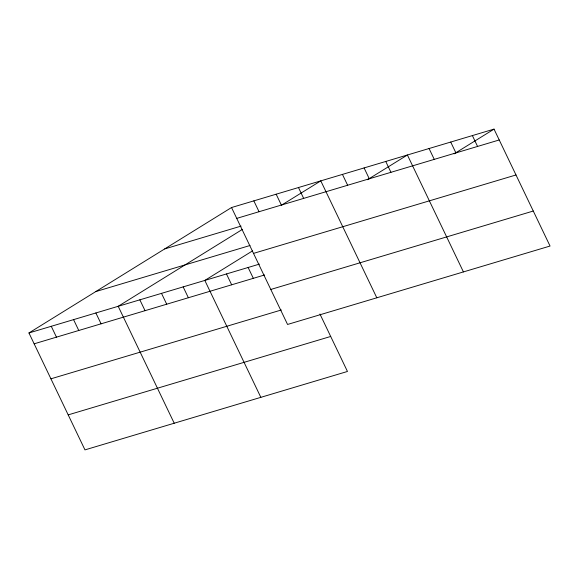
<?xml version="1.0" encoding="UTF-8"?>
<svg xmlns="http://www.w3.org/2000/svg" width="579" height="579" viewBox="0 0 579 579"><rect width="100%" height="100%" fill="white"/><g stroke="black" fill="none" stroke-linecap="round" stroke-linejoin="round"><path stroke-width="0.87" d="M319.941 314.021L347.465 371.465L84.968 449.883L28.95 332.961L231.535 207.535L494.032 129.117L550.05 246.039L287.56 324.457L231.535 207.535M242.449 229.371L118.196 306.298L174.214 423.22M281.597 205.132L320.788 180.872L376.806 297.794M252.466 250.924L204.821 280.424L260.839 397.346M367.448 179.729L407.406 154.991L463.424 271.913M454.074 153.855L494.032 129.117M236.739 218.384L499.228 139.966M164.682 248.927L241.059 226.107M95.803 291.57L250.019 245.496M253.508 253.392L515.998 174.967M28.95 332.961L259.392 264.118M34.147 343.817L264.589 274.967M270.791 289.457L533.281 211.031M50.923 378.818L281.365 309.975M68.199 414.882L330.689 336.464M472.377 135.58L477.574 146.436M450.715 142.05L455.919 152.907M429.061 148.521L434.264 159.377M385.752 161.461L390.955 172.318M364.097 167.932L369.293 178.788M342.442 174.402L347.639 185.258M298.474 187.538L303.671 198.387M276.161 194.204L281.365 205.053M253.848 200.87L259.052 211.719M248.13 267.484L253.327 278.333M226.476 273.954L231.672 284.803M183.167 286.894L188.363 297.744M161.505 293.358L166.709 304.214M139.85 299.828L145.054 310.684M95.882 312.964L101.086 323.82M73.576 319.63L78.773 330.486M51.263 326.295L56.46 337.152"/></g></svg>
